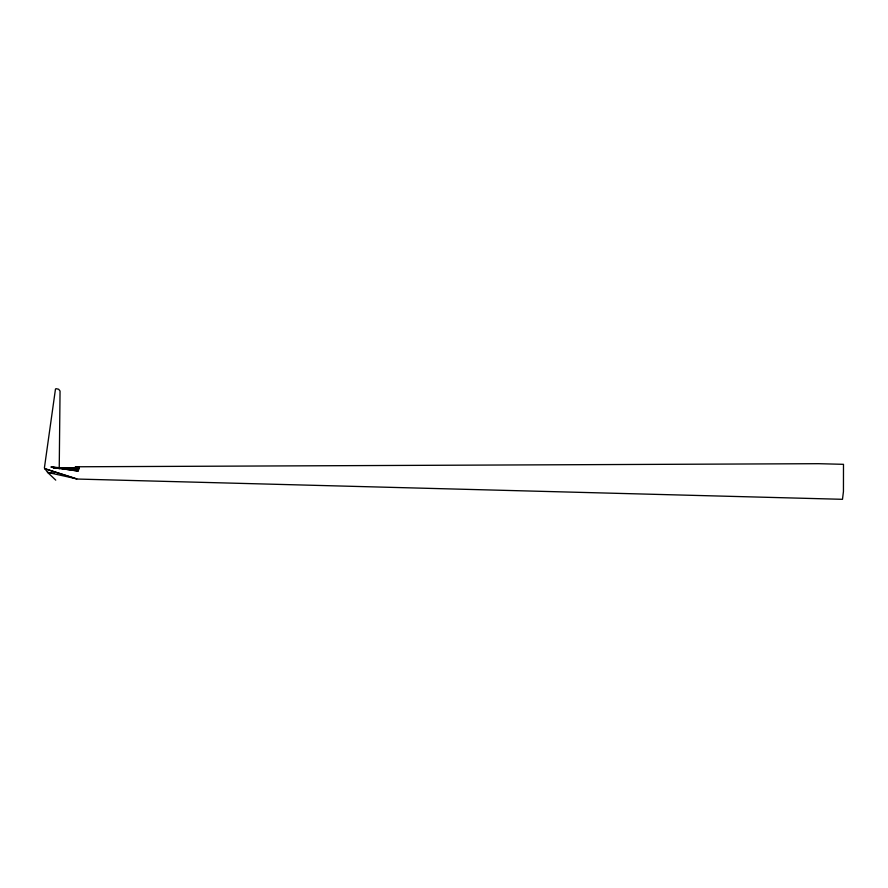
<?xml version="1.0" encoding="UTF-8"?>
<svg xmlns="http://www.w3.org/2000/svg" width="888" height="888" viewBox="0 0 888 888"><rect width="100%" height="100%" fill="white"/><g stroke="black" fill="none" stroke-linecap="round" stroke-linejoin="round"><path stroke-width="1.33" d="M59.23 468.997L60.051 391.042L58.652 389.244L56.133 388.689L55.478 389.022L44.4 467.954L47.586 472.405L55.744 480.131M71.118 468.309L79.31 466.766L818.636 463.691L843.489 464.324L843.445 491.486L842.49 499.311L76.701 479.032L44.678 468.664L76.79 478.843L47.586 472.405L54.379 473.26M71.073 468.353L79.265 466.922L68.642 468.476M69.952 468.353L79.21 467.144L65.357 468.453M66.722 468.398L79.11 467.543L60.306 468.42M61.638 468.409L79.032 467.898L54.024 468.087L78.843 468.753L54.612 467.787M54.601 467.798L78.777 469.042L50.838 467.044L78.344 471.095L51.659 467.199L78.621 469.796L52.836 467.543M52.292 467.366L78.621 469.796M79.265 466.91L71.096 468.376L79.265 466.91M79.243 466.988L70.074 468.353L79.232 467.066M79.21 467.144L68.52 468.42L79.187 467.232M79.088 467.665L63.159 468.409L79.065 467.765"/></g></svg>
